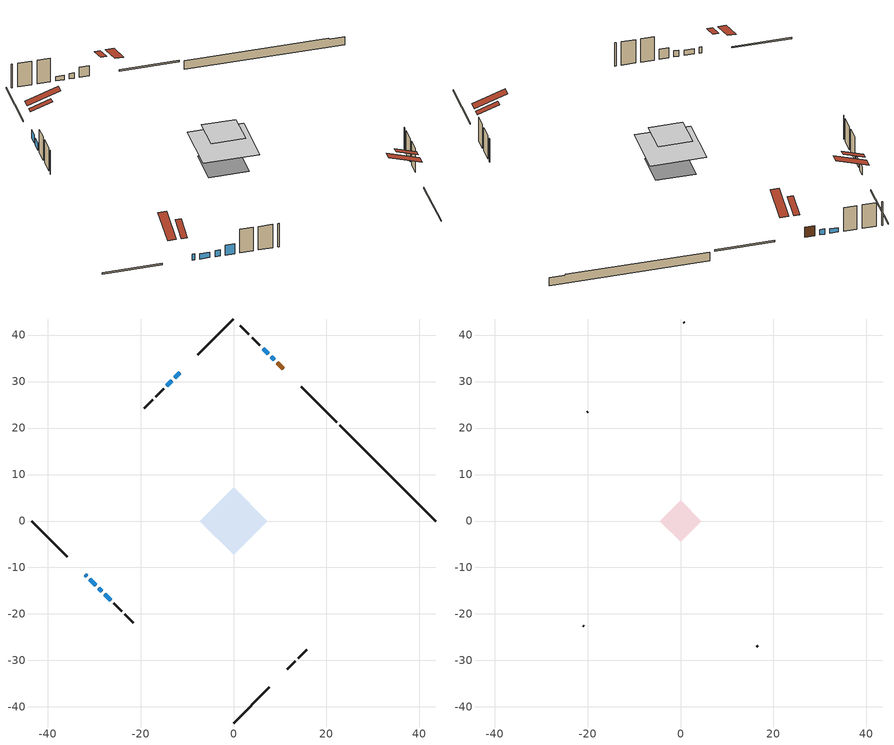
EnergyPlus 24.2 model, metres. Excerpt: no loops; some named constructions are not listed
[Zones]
conditioned space
 floor adiabatic (AdiabaticFloorConstruction): -7.27,0 0,7.27 7.27,0 0,-7.27 z2.59
 floor foundation (Slab1 construction): -5.14,0.07 -0.07,5.14 5.14,-0.07 0.07,-5.14 z-1.65
 wall outside (RimJoist1 construction): 0,-43.46 7.71,-35.75 / -43.46,0 -35.75,-7.71 / 0,43.46 -7.71,35.75 / 22.24,21.22 14.53,28.93 z0.15:0.45
 wall outside (AdiabaticWallConstruction 1): 10.67,32.79 9.43,34.03 z0.15:2.18
 wall outside (AdiabaticWallConstruction): 8.77,34.69 8.12,35.34 / -30.94,-12.52 -29.64,-13.82 z0.15:1.22; -31.89,-11.57 -31.59,-11.87 z0.15:1.37; 7.47,35.99 6.35,37.11 z0.15:1.07; -11.57,31.89 -12.65,30.81 z0.15:1.86; -13.31,30.15 -14.39,29.08 z0.15:1.67; -28.99,-14.47 -28.34,-15.12 z0.15:1.42; -27.68,-15.78 -26.46,-17 z0.15:2.23
 wall outside (Wall1 construction): 11.57,-31.89 13.28,-30.18 / -25.8,-17.66 -24.1,-19.36 / -15.04,28.42 -16.75,26.71 / 5.7,37.76 3.99,39.47 z0.15:5.03
 wall outside (Wall2 construction): 13.94,-29.53 15.78,-27.68 / -23.44,-20.02 -21.59,-21.87 / -17.4,26.06 -19.25,24.21 / 3.33,40.13 1.49,41.98 z0.15:5.03
 wall foundation (FoundationWall1 construction): 22.9,20.56,-1.65 22.9,20.56,0.15 41.4,2.06,0.15 41.4,2.06,-0.03 43.46,0,-0.03 43.46,0,-1.65
 window (WindowConstruction): 8.77,34.69 8.12,35.34 z0.15:1.22
 window (WindowConstruction 7): -31.89,-11.57 -31.59,-11.87 z0.15:1.37
 window (WindowConstruction 1): -30.94,-12.53 -29.64,-13.82 z0.15:1.22
 window (WindowConstruction 2): 7.47,35.99 6.35,37.11 z0.15:1.06
 window (WindowConstruction 3): -11.57,31.89 -12.65,30.81 z0.15:1.86
 window (WindowConstruction 4): -13.31,30.15 -14.39,29.08 z0.15:1.67
 window (WindowConstruction 5): -28.99,-14.48 -28.34,-15.12 z0.15:1.42
 window (WindowConstruction 6): -27.68,-15.78 -26.46,-17 z0.15:2.23
 door (Door): 10.67,32.79 9.43,34.03 z0.15:2.18
 ceiling adiabatic (AdiabaticFloorConstruction): 0,-7.27 7.27,0 0,7.27 -7.27,0 z2.59
 roof outside (Roof2 construction): 10.92,-32.54,5.03 8.04,-29.67,6.38 7.29,-30.43,6.38 10.16,-33.3,5.03; -32.54,-10.92,5.03 -29.67,-8.04,6.38 -30.43,-7.29,6.38 -33.3,-10.16,5.03; -10.92,32.54,5.03 -8.04,29.67,6.38 -7.29,30.43,6.38 -10.16,33.3,5.03; 11.33,32.13,5.03 8.45,29.26,6.38 9.21,28.51,6.38 12.08,31.38,5.03
attic - vented
 floor to conditioned space (Floor1 construction Reversed): -4.42,0 0,4.42 4.42,0 0,-4.42 z5.03
 wall outside (Wall3 construction): 16.44,-27.02 16.61,-26.85 / -20.93,-22.53 -20.76,-22.7 / -19.91,23.55 -20.08,23.38 / 0.83,42.63 0.66,42.8 z0.15:5.03
 roof outside (Roof1 construction): 9.5,-33.96,5.03 5.2,-29.66,7.05 4.07,-30.79,7.05 8.37,-35.09,5.03; -33.96,-9.5,5.03 -29.66,-5.2,7.05 -30.79,-4.07,7.05 -35.09,-8.37,5.03; -9.5,33.96,5.03 -5.2,29.66,7.05 -4.07,30.79,7.05 -8.37,35.09,5.03; 12.74,30.72,5.03 8.44,26.42,7.05 9.57,25.29,7.05 13.87,29.59,5.03
[Material] Roughness=Rough; Thermal Absorptance=0.9
Name | Thickness {m} | Conductivity {W/m-K} | Density {kg/m3} | Specific Heat {J/kg-K} | Solar Absorptance | Visible Absorptance
ceiling loosefill ins | 0.0846667 | 0.0480833 | 16.02 | 1046.75 | 0.7 | 0.7
ceiling stud and cavity | 0.1397 | 1.55553 | 65.682 | 1177.47 | 0.7 | 0.7
gypsum board | 0.0127 | 0.160291 | 801 | 837.4 | 0.6 | 0.6
[Construction]
Floor1 construction: ceiling loosefill ins, ceiling stud and cavity, gypsum board
[EnergyManagementSystem:OutputVariable] Type of Data in Variable=Summed; Update Frequency=ZoneTimestep; Units=J
Name | EMS Variable | EMS Program or Subroutine
Energy Management System Output Variable 11 | loads_htg_windows_conduction | component_loads_program
Energy Management System Output Variable 12 | loads_htg_windows_solar | component_loads_program
Energy Management System Output Variable 13 | loads_htg_skylights_conduction | component_loads_program
Energy Management System Output Variable 14 | loads_htg_skylights_solar | component_loads_program
Energy Management System Output Variable 15 | loads_htg_floors | component_loads_program
Energy Management System Output Variable 16 | loads_htg_slabs | component_loads_program
Energy Management System Output Variable 17 | loads_htg_internal_mass | component_loads_program
Energy Management System Output Variable 18 | loads_htg_infil | component_loads_program
Energy Management System Output Variable 19 | loads_htg_natvent | component_loads_program
Energy Management System Output Variable 20 | loads_htg_mechvent | component_loads_program
Energy Management System Output Variable 21 | loads_htg_whf | component_loads_program
Energy Management System Output Variable 22 | loads_htg_ducts | component_loads_program
Energy Management System Output Variable 23 | loads_htg_intgains | component_loads_program
Energy Management System Output Variable 24 | loads_htg_lighting | component_loads_program
Energy Management System Output Variable 25 | loads_clg_roofs | component_loads_program
Energy Management System Output Variable 26 | loads_clg_ceilings | component_loads_program
Energy Management System Output Variable 27 | loads_clg_walls | component_loads_program
Energy Management System Output Variable 28 | loads_clg_rim_joists | component_loads_program
Energy Management System Output Variable 29 | loads_clg_foundation_walls | component_loads_program
Energy Management System Output Variable 30 | loads_clg_doors | component_loads_program
Energy Management System Output Variable 31 | loads_clg_windows_conduction | component_loads_program
Energy Management System Output Variable 32 | loads_clg_windows_solar | component_loads_program
Energy Management System Output Variable 33 | loads_clg_skylights_conduction | component_loads_program
Energy Management System Output Variable 34 | loads_clg_skylights_solar | component_loads_program
Energy Management System Output Variable 35 | loads_clg_floors | component_loads_program
Energy Management System Output Variable 36 | loads_clg_slabs | component_loads_program
Energy Management System Output Variable 37 | loads_clg_internal_mass | component_loads_program
Energy Management System Output Variable 38 | loads_clg_infil | component_loads_program
Energy Management System Output Variable 39 | loads_clg_natvent | component_loads_program
Energy Management System Output Variable 40 | loads_clg_mechvent | component_loads_program
Energy Management System Output Variable 41 | loads_clg_whf | component_loads_program
Energy Management System Output Variable 42 | loads_clg_ducts | component_loads_program
Energy Management System Output Variable 43 | loads_clg_intgains | component_loads_program
Energy Management System Output Variable 44 | loads_clg_lighting | component_loads_program
Energy Management System Output Variable 45 | loads_htg_tot | total_loads_program
Energy Management System Output Variable 46 | loads_clg_tot | total_loads_program
[Schedule:Day:Interval]
interior lighting schedule day 1: No, 01:00, 0.100909, 04:00, 0.0840909, 05:00, 0.0925, 06:00, 0.151364, 07:00, 0.252273, 08:00, 0.319545, 10:00, 0.344773, 11:00, 0.327955, 12:00, 0.311136, 13:00, 0.302727, 14:00, 0.294318, 15:00, 0.311136, 16:00, 0.344773, 17:00, 0.420455, 18:00, 0.546591, 19:00, 0.723182, 20:00, 0.891364, 21:00, 0.925, 22:00, 0.664318, 23:00, 0.336364, 24:00, 0.151364
interior lighting schedule day 2: No, 01:00, 0.0927273, 04:00, 0.0772727, 05:00, 0.085, 06:00, 0.139091, 07:00, 0.231818, 08:00, 0.293636, 10:00, 0.316818, 11:00, 0.301364, 12:00, 0.285909, 13:00, 0.278182, 14:00, 0.270455, 15:00, 0.285909, 16:00, 0.316818, 17:00, 0.386364, 18:00, 0.502273, 19:00, 0.664545, 20:00, 0.819091, 21:00, 0.85, 22:00, 0.610455, 23:00, 0.309091, 24:00, 0.139091
interior lighting schedule day 3: No, 01:00, 0.0845455, 04:00, 0.0704545, 05:00, 0.0775, 06:00, 0.126818, 07:00, 0.211364, 08:00, 0.267727, 10:00, 0.288864, 11:00, 0.274773, 12:00, 0.260682, 13:00, 0.253636, 14:00, 0.246591, 15:00, 0.260682, 16:00, 0.288864, 17:00, 0.352273, 18:00, 0.457955, 19:00, 0.605909, 20:00, 0.746818, 21:00, 0.775, 22:00, 0.556591, 23:00, 0.281818, 24:00, 0.126818
interior lighting schedule day 4: No, 01:00, 0.0763636, 04:00, 0.0636364, 05:00, 0.07, 06:00, 0.114545, 07:00, 0.190909, 08:00, 0.241818, 10:00, 0.260909, 11:00, 0.248182, 12:00, 0.235455, 13:00, 0.229091, 14:00, 0.222727, 15:00, 0.235455, 16:00, 0.260909, 17:00, 0.318182, 18:00, 0.413636, 19:00, 0.547273, 20:00, 0.674545, 21:00, 0.7, 22:00, 0.502727, 23:00, 0.254545, 24:00, 0.114545
interior lighting schedule day 5: No, 01:00, 0.0727273, 04:00, 0.0606061, 05:00, 0.0666667, 06:00, 0.109091, 07:00, 0.181818, 08:00, 0.230303, 10:00, 0.248485, 11:00, 0.236364, 12:00, 0.224242, 13:00, 0.218182, 14:00, 0.212121, 15:00, 0.224242, 16:00, 0.248485, 17:00, 0.30303, 18:00, 0.393939, 19:00, 0.521212, 20:00, 0.642424, 21:00, 0.666667, 22:00, 0.478788, 23:00, 0.242424, 24:00, 0.109091
interior lighting schedule day 6: No, 01:00, 0.0745455, 04:00, 0.0621212, 05:00, 0.0683333, 06:00, 0.111818, 07:00, 0.186364, 08:00, 0.236061, 10:00, 0.254697, 11:00, 0.242273, 12:00, 0.229848, 13:00, 0.223636, 14:00, 0.217424, 15:00, 0.229848, 16:00, 0.254697, 17:00, 0.310606, 18:00, 0.403788, 19:00, 0.534242, 20:00, 0.658485, 21:00, 0.683333, 22:00, 0.490758, 23:00, 0.248485, 24:00, 0.111818
interior lighting schedule day 7: No, 01:00, 0.08, 04:00, 0.0666667, 05:00, 0.0733333, 06:00, 0.12, 07:00, 0.2, 08:00, 0.253333, 10:00, 0.273333, 11:00, 0.26, 12:00, 0.246667, 13:00, 0.24, 14:00, 0.233333, 15:00, 0.246667, 16:00, 0.273333, 17:00, 0.333333, 18:00, 0.433333, 19:00, 0.573333, 20:00, 0.706667, 21:00, 0.733333, 22:00, 0.526667, 23:00, 0.266667, 24:00, 0.12
interior lighting schedule day 8: No, 01:00, 0.0890909, 04:00, 0.0742424, 05:00, 0.0816667, 06:00, 0.133636, 07:00, 0.222727, 08:00, 0.282121, 10:00, 0.304394, 11:00, 0.289545, 12:00, 0.274697, 13:00, 0.267273, 14:00, 0.259848, 15:00, 0.274697, 16:00, 0.304394, 17:00, 0.371212, 18:00, 0.482576, 19:00, 0.638485, 20:00, 0.78697, 21:00, 0.816667, 22:00, 0.586515, 23:00, 0.29697, 24:00, 0.133636
interior lighting schedule day 9: No, 01:00, 0.0972727, 04:00, 0.0810606, 05:00, 0.0891667, 06:00, 0.145909, 07:00, 0.243182, 08:00, 0.30803, 10:00, 0.332348, 11:00, 0.316136, 12:00, 0.299924, 13:00, 0.291818, 14:00, 0.283712, 15:00, 0.299924, 16:00, 0.332348, 17:00, 0.405303, 18:00, 0.526894, 19:00, 0.697121, 20:00, 0.859242, 21:00, 0.891667, 22:00, 0.640379, 23:00, 0.324242, 24:00, 0.145909
interior lighting schedule day 10: No, 01:00, 0.105455, 04:00, 0.0878788, 05:00, 0.0966667, 06:00, 0.158182, 07:00, 0.263636, 08:00, 0.333939, 10:00, 0.360303, 11:00, 0.342727, 12:00, 0.325152, 13:00, 0.316364, 14:00, 0.307576, 15:00, 0.325152, 16:00, 0.360303, 17:00, 0.439394, 18:00, 0.571212, 19:00, 0.755758, 20:00, 0.931515, 21:00, 0.966667, 22:00, 0.694242, 23:00, 0.351515, 24:00, 0.158182
interior lighting schedule day 11: No, 01:00, 0.109091, 04:00, 0.0909091, 05:00, 0.1, 06:00, 0.163636, 07:00, 0.272727, 08:00, 0.345455, 10:00, 0.372727, 11:00, 0.354545, 12:00, 0.336364, 13:00, 0.327273, 14:00, 0.318182, 15:00, 0.336364, 16:00, 0.372727, 17:00, 0.454545, 18:00, 0.590909, 19:00, 0.781818, 20:00, 0.963636, 21:00, 1, 22:00, 0.718182, 23:00, 0.363636, 24:00, 0.163636
occupants schedule day: No, 05:00, 0.426829, 06:00, 0.719512, 07:00, 1, 08:00, 0.670732, 09:00, 0.329268, 14:00, 0.170732, 15:00, 0.231707, 16:00, 0.329268, 17:00, 0.5, 18:00, 0.670732, 19:00, 0.829268, 21:00, 1, 22:00, 0.853659, 23:00, 0.646341, 24:00, 0.426829
occupants schedule default day; clothes dryer schedule default day; cooking range schedule default day; mech vent range fan 0 schedule default day; misc plug loads schedule default day; general water use schedule default day; clothes dryer exhaust 0 schedule default day; cooling season schedule day; cooling season schedule day 2; cooling season schedule default day; exterior lighting schedule default day; natural vent schedule default day: No, 24:00, 0
clothes dryer schedule day; clothes dryer exhaust 0 schedule day: No, 01:00, 0.123457, 02:00, 0.0740741, 03:00, 0.0493827, 04:00, 0.0246914, 05:00, 0.0493827, 06:00, 0.0740741, 07:00, 0.197531, 08:00, 0.395062, 09:00, 0.592593, 10:00, 0.839506, 11:00, 0.962963, 12:00, 1, 13:00, 0.91358, 14:00, 0.82716, 15:00, 0.716049, 16:00, 0.753086, 17:00, 0.679012, 18:00, 0.666667, 20:00, 0.62963, 21:00, 0.641975, 22:00, 0.666667, 23:00, 0.54321, 24:00, 0.296296
cooking range schedule day: No, 05:00, 0.0597015, 06:00, 0.11194, 07:00, 0.171642, 08:00, 0.291045, 11:00, 0.343284, 12:00, 0.402985, 13:00, 0.462687, 14:00, 0.343284, 15:00, 0.291045, 16:00, 0.402985, 17:00, 0.567164, 18:00, 1, 19:00, 0.850746, 20:00, 0.432836, 21:00, 0.291045, 22:00, 0.231343, 23:00, 0.171642, 24:00, 0.11194
mech vent range fan 0 schedule day: No, 18:00, 0, 19:00, 1, 20:00, 0.2, 24:00, 0
misc plug loads schedule day: No, 06:00, 0.705882, 07:00, 0.745098, 08:00, 0.803922, 15:00, 0.823529, 16:00, 0.862745, 17:00, 0.921569, 18:00, 0.980392, 19:00, 1, 20:00, 0.980392, 21:00, 0.941176, 22:00, 0.862745, 23:00, 0.784314, 24:00, 0.72549
general water use schedule day: No, 01:00, 0.315068, 03:00, 0.287671, 04:00, 0.342466, 05:00, 0.369863, 06:00, 0.520548, 07:00, 0.60274, 08:00, 0.534247, 10:00, 0.506849, 11:00, 0.465753, 14:00, 0.479452, 15:00, 0.534247, 16:00, 0.589041, 17:00, 0.69863, 18:00, 0.876712, 19:00, 0.890411, 20:00, 0.986301, 21:00, 1, 22:00, 0.863014, 23:00, 0.616438, 24:00, 0.465753
cooling season schedule day 1: No, 24:00, 1
exterior lighting schedule day: No, 01:00, 0.566667, 03:00, 0.524167, 05:00, 0.495833, 06:00, 0.5525, 07:00, 0.623333, 08:00, 0.580833, 09:00, 0.439167, 10:00, 0.354167, 12:00, 0.34, 13:00, 0.354167, 14:00, 0.396667, 15:00, 0.425, 16:00, 0.495833, 17:00, 0.623333, 18:00, 0.793333, 19:00, 0.906667, 20:00, 0.963333, 21:00, 0.991667, 22:00, 0.920833, 23:00, 0.793333, 24:00, 0.665833
exterior lighting schedule day 1: No, 01:00, 0.528571, 03:00, 0.488929, 05:00, 0.4625, 06:00, 0.515357, 07:00, 0.581429, 08:00, 0.541786, 09:00, 0.409643, 10:00, 0.330357, 12:00, 0.317143, 13:00, 0.330357, 14:00, 0.37, 15:00, 0.396429, 16:00, 0.4625, 17:00, 0.581429, 18:00, 0.74, 19:00, 0.845714, 20:00, 0.898571, 21:00, 0.925, 22:00, 0.858929, 23:00, 0.74, 24:00, 0.621071
exterior lighting schedule day 10: No, 01:00, 0.552381, 03:00, 0.510952, 05:00, 0.483333, 06:00, 0.538571, 07:00, 0.607619, 08:00, 0.56619, 09:00, 0.428095, 10:00, 0.345238, 12:00, 0.331429, 13:00, 0.345238, 14:00, 0.386667, 15:00, 0.414286, 16:00, 0.483333, 17:00, 0.607619, 18:00, 0.773333, 19:00, 0.88381, 20:00, 0.939048, 21:00, 0.966667, 22:00, 0.897619, 23:00, 0.773333, 24:00, 0.649048
exterior lighting schedule day 11: No, 01:00, 0.571429, 03:00, 0.528571, 05:00, 0.5, 06:00, 0.557143, 07:00, 0.628571, 08:00, 0.585714, 09:00, 0.442857, 10:00, 0.357143, 12:00, 0.342857, 13:00, 0.357143, 14:00, 0.4, 15:00, 0.428571, 16:00, 0.5, 17:00, 0.628571, 18:00, 0.8, 19:00, 0.914286, 20:00, 0.971429, 21:00, 1, 22:00, 0.928571, 23:00, 0.8, 24:00, 0.671429
exterior lighting schedule day 2: No, 01:00, 0.485714, 03:00, 0.449286, 05:00, 0.425, 06:00, 0.473571, 07:00, 0.534286, 08:00, 0.497857, 09:00, 0.376429, 10:00, 0.303571, 12:00, 0.291429, 13:00, 0.303571, 14:00, 0.34, 15:00, 0.364286, 16:00, 0.425, 17:00, 0.534286, 18:00, 0.68, 19:00, 0.777143, 20:00, 0.825714, 21:00, 0.85, 22:00, 0.789286, 23:00, 0.68, 24:00, 0.570714
exterior lighting schedule day 3: No, 01:00, 0.442857, 03:00, 0.409643, 05:00, 0.3875, 06:00, 0.431786, 07:00, 0.487143, 08:00, 0.453929, 09:00, 0.343214, 10:00, 0.276786, 12:00, 0.265714, 13:00, 0.276786, 14:00, 0.31, 15:00, 0.332143, 16:00, 0.3875, 17:00, 0.487143, 18:00, 0.62, 19:00, 0.708571, 20:00, 0.752857, 21:00, 0.775, 22:00, 0.719643, 23:00, 0.62, 24:00, 0.520357
exterior lighting schedule day 4: No, 01:00, 0.4, 03:00, 0.37, 05:00, 0.35, 06:00, 0.39, 07:00, 0.44, 08:00, 0.41, 09:00, 0.31, 10:00, 0.25, 12:00, 0.24, 13:00, 0.25, 14:00, 0.28, 15:00, 0.3, 16:00, 0.35, 17:00, 0.44, 18:00, 0.56, 19:00, 0.64, 20:00, 0.68, 21:00, 0.7, 22:00, 0.65, 23:00, 0.56, 24:00, 0.47
exterior lighting schedule day 5: No, 01:00, 0.380952, 03:00, 0.352381, 05:00, 0.333333, 06:00, 0.371429, 07:00, 0.419048, 08:00, 0.390476, 09:00, 0.295238, 10:00, 0.238095, 12:00, 0.228571, 13:00, 0.238095, 14:00, 0.266667, 15:00, 0.285714, 16:00, 0.333333, 17:00, 0.419048, 18:00, 0.533333, 19:00, 0.609524, 20:00, 0.647619, 21:00, 0.666667, 22:00, 0.619048, 23:00, 0.533333, 24:00, 0.447619
exterior lighting schedule day 6: No, 01:00, 0.390476, 03:00, 0.36119, 05:00, 0.341667, 06:00, 0.380714, 07:00, 0.429524, 08:00, 0.400238, 09:00, 0.302619, 10:00, 0.244048, 12:00, 0.234286, 13:00, 0.244048, 14:00, 0.273333, 15:00, 0.292857, 16:00, 0.341667, 17:00, 0.429524, 18:00, 0.546667, 19:00, 0.624762, 20:00, 0.66381, 21:00, 0.683333, 22:00, 0.634524, 23:00, 0.546667, 24:00, 0.45881
exterior lighting schedule day 7: No, 01:00, 0.419048, 03:00, 0.387619, 05:00, 0.366667, 06:00, 0.408571, 07:00, 0.460952, 08:00, 0.429524, 09:00, 0.324762, 10:00, 0.261905, 12:00, 0.251429, 13:00, 0.261905, 14:00, 0.293333, 15:00, 0.314286, 16:00, 0.366667, 17:00, 0.460952, 18:00, 0.586667, 19:00, 0.670476, 20:00, 0.712381, 21:00, 0.733333, 22:00, 0.680952, 23:00, 0.586667, 24:00, 0.492381
exterior lighting schedule day 8: No, 01:00, 0.466667, 03:00, 0.431667, 05:00, 0.408333, 06:00, 0.455, 07:00, 0.513333, 08:00, 0.478333, 09:00, 0.361667, 10:00, 0.291667, 12:00, 0.28, 13:00, 0.291667, 14:00, 0.326667, 15:00, 0.35, 16:00, 0.408333, 17:00, 0.513333, 18:00, 0.653333, 19:00, 0.746667, 20:00, 0.793333, 21:00, 0.816667, 22:00, 0.758333, 23:00, 0.653333, 24:00, 0.548333
exterior lighting schedule day 9: No, 01:00, 0.509524, 03:00, 0.47131, 05:00, 0.445833, 06:00, 0.496786, 07:00, 0.560476, 08:00, 0.522262, 09:00, 0.394881, 10:00, 0.318452, 12:00, 0.305714, 13:00, 0.318452, 14:00, 0.356667, 15:00, 0.382143, 16:00, 0.445833, 17:00, 0.560476, 18:00, 0.713333, 19:00, 0.815238, 20:00, 0.86619, 21:00, 0.891667, 22:00, 0.827976, 23:00, 0.713333, 24:00, 0.59869
[Schedule:Week:Daily]
clothes dryer exhaust 0 schedule Week Rule - Jan1-Dec31: clothes dryer exhaust 0 schedule day, clothes dryer exhaust 0 schedule day, clothes dryer exhaust 0 schedule day, clothes dryer exhaust 0 schedule day, clothes dryer exhaust 0 schedule day, clothes dryer exhaust 0 schedule day, clothes dryer exhaust 0 schedule day, clothes dryer exhaust 0 schedule default day, clothes dryer exhaust 0 schedule default day, clothes dryer exhaust 0 schedule default day, clothes dryer exhaust 0 schedule default day, clothes dryer exhaust 0 schedule default day
cooling season schedule Week Rule - Jan1-May26: cooling season schedule day, cooling season schedule day, cooling season schedule day, cooling season schedule day, cooling season schedule day, cooling season schedule day, cooling season schedule day, cooling season schedule default day, cooling season schedule default day, cooling season schedule default day, cooling season schedule default day, cooling season schedule default day
cooling season schedule Week Rule - May27-Jun2: cooling season schedule day, cooling season schedule day, cooling season schedule day, cooling season schedule day, cooling season schedule day, cooling season schedule day 1, cooling season schedule day 1, cooling season schedule default day, cooling season schedule default day, cooling season schedule default day, cooling season schedule default day, cooling season schedule default day
cooling season schedule Week Rule - Jun3-Aug25: cooling season schedule day 1, cooling season schedule day 1, cooling season schedule day 1, cooling season schedule day 1, cooling season schedule day 1, cooling season schedule day 1, cooling season schedule day 1, cooling season schedule default day, cooling season schedule default day, cooling season schedule default day, cooling season schedule default day, cooling season schedule default day
cooling season schedule Week Rule - Aug26-Sep1: cooling season schedule day 1, cooling season schedule day 1, cooling season schedule day 1, cooling season schedule day 1, cooling season schedule day 1, cooling season schedule day 1, cooling season schedule day 2, cooling season schedule default day, cooling season schedule default day, cooling season schedule default day, cooling season schedule default day, cooling season schedule default day
cooling season schedule Week Rule - Sep2-Dec31: cooling season schedule day 2, cooling season schedule day 2, cooling season schedule day 2, cooling season schedule day 2, cooling season schedule day 2, cooling season schedule day 2, cooling season schedule day 2, cooling season schedule default day, cooling season schedule default day, cooling season schedule default day, cooling season schedule default day, cooling season schedule default day
natural vent schedule Week Rule - Jan1-Dec31: natural vent schedule default day, natural vent schedule default day, natural vent schedule default day, natural vent schedule default day, natural vent schedule default day, natural vent schedule default day, natural vent schedule default day, natural vent schedule default day, natural vent schedule default day, natural vent schedule default day, natural vent schedule default day, natural vent schedule default day
[Schedule:Year]
clothes dryer exhaust 0 schedule: clothes dryer exhaust 0 schedule Week Rule - Jan1-Dec31, 1, 1, 12, 31
cooling season schedule: cooling season schedule Week Rule - Jan1-May26, 1, 1, 5, 26, cooling season schedule Week Rule - May27-Jun2, 5, 27, 6, 2, cooling season schedule Week Rule - Jun3-Aug25, 6, 3, 8, 25, cooling season schedule Week Rule - Aug26-Sep1, 8, 26, 9, 1, cooling season schedule Week Rule - Sep2-Dec31, 9, 2, 12, 31
natural vent schedule: natural vent schedule Week Rule - Jan1-Dec31, 1, 1, 12, 31
